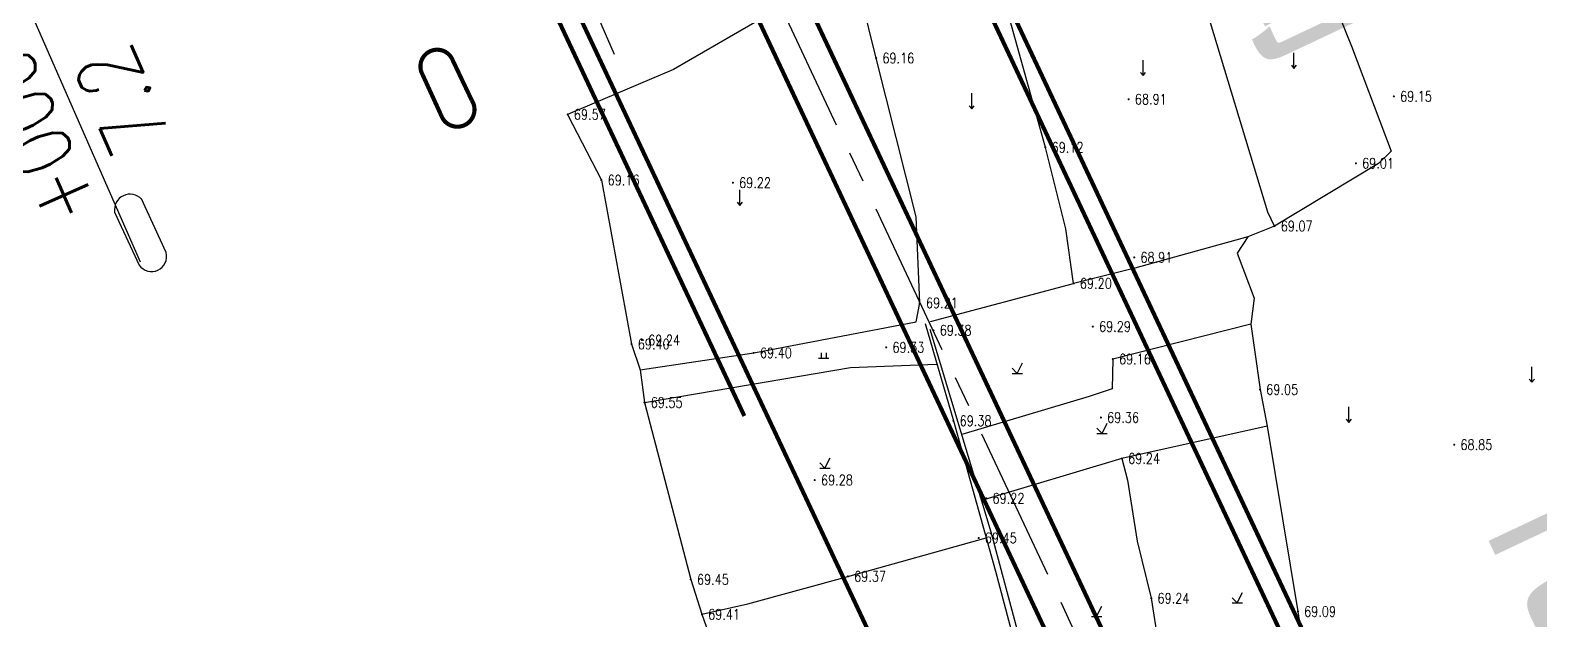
# Model space of a CAD drawing. Extents: x 10519 to 17598, y -625 to 2857.
# Drawn here: x 13108.5 to 13254.3, y 2058.4 to 2115.3 of the extents above; entities that cross this region are included whole.
import ezdxf
from ezdxf.enums import TextEntityAlignment as Align

# ---------------------------------------------------------------- set-up
doc = ezdxf.new("R2010")
doc.units = 0
doc.header["$MEASUREMENT"] = 0
doc.linetypes.add('CENTER', pattern=[2, 1.25, -0.25, 0.25, -0.25])
doc.linetypes.add('CENTERX2', pattern=[4, 2.5, -0.5, 0.5, -0.5])
doc.layers.get('0').update_dxf_attribs({"linetype": 'CONTINUOUS'})
for name, color, linetype in [('00000衢化东路中线', 1, 'CENTER'), ('00000道路边线', 2, 'CONTINUOUS'), ('0000原地形', 252, 'CONTINUOUS'), ('0000铁路', 105, 'CONTINUOUS'), ('000道路名称', 6, 'CONTINUOUS'), ('GCD', 224, 'CONTINUOUS')]:
    doc.layers.add(name, color=color, linetype=linetype)
doc.styles.add('HZ', font='txt8.shx', dxfattribs={"width": 0.8, "bigfont": 'hz.shx'})
doc.styles.get("Standard").update_dxf_attribs({"font": 'txt8.shx', "width": 0.8, "bigfont": 'hz.shx'})
doc.linetypes.add('10421', pattern='A,2,[150,AAA.SHX,S=1,R=0,X=0,Y=1],1e-11', length=2)

# ---------------------------------------------------------------- blocks, each defined once
blk = doc.blocks.new('GC200')
at = {"linetype": 'Continuous', "const_width": 0.2, "flags": 128}
blk.add_lwpolyline([(-0.1, 0, 1), (0.1, 0, 1)], format="xyb", close=True, dxfattribs=at)

msp = doc.modelspace()

# ---------------------------------------------------------------- linework, layer by layer
at = {"layer": '00000衢化东路中线', "color": 6, "linetype": 'CENTERX2', "ltscale": 6}
msp.add_line((13159.57, 2163.23), (13293.33, 1878.52), dxfattribs=at)
at = {"layer": '00000道路边线', "const_width": 0.4}
for points in [[(13154.59, 2358.11), (13269.29, 2372.28), (13149.25, 2357.45, 0.40253), (13131.77, 2335.95, 0.089321), (13175.86, 2170.88), (13298.54, 1909.76, 0.45748), (13320.39, 1903.63), (13327.02, 1893.62), (13322.37, 1890.55, 0.381993), (13317.3, 1871.2), (13408.08, 1693.99, 0.447185), (13429.7, 1688.32)], [(13205.43, 2023.29), (13143.28, 2155.58, -0.087895), (13096.14, 2330.04, 0.424324), (13073.77, 2348.12), (12789.71, 2313.03)], [(13133.11, 2344.97, 0.093989), (13177.67, 2171.73), (13303.53, 1903.83)], [(13093.46, 2338.41, 0.092049), (13141.47, 2154.73), (13177.48, 2078.06)], [(13157.31, 2162.17, -0.087895), (13111.58, 2331.41, -1), (13116.56, 2331.86, 0.087895), (13161.83, 2164.29), (13284.51, 1903.16, -1), (13279.98, 1901.04), (13157.31, 2162.17)], [(13151.14, 2108.58), (13149.31, 2112.43, 1.075361), (13146.4, 2111.04), (13148.2, 2107.1, 1.120759), (13151.14, 2108.58)]]:
    msp.add_lwpolyline(points, format="xyb", dxfattribs=at)
at = {"layer": '00000道路边线'}
msp.add_lwpolyline([(13432.77, 1692.74, 0.4, 0.4, 0), (13428.6, 1689.98, 0.4, 0.4, -0.447185), (13409.86, 1694.9, 0.4, 0.4, 0), (13319.08, 1872.11, 0.4, 0.4, -0.381993), (13323.48, 1888.88, 0.4, 0.4, 0), (13329.79, 1893.05, 0.4, 0.4, 0), (13320.87, 1906.53, 0.4, 0.4, -0.50504), (13300.35, 1910.61, 0.4, 0.4, 0), (13177.67, 2171.73, 0.4, 0.4, -0.089321), (13133.76, 2336.11, 0.4, 0.4, -0.40253), (13149.49, 2355.46, 0.4, 0.4, 0), (13154.84, 2356.12, 0, 0, 0)], format="xyseb", dxfattribs=at)
at = {"layer": '0000原地形', "linetype": 'Continuous'}
for p, q in [((13231.37, 2125.68, 69.08), (13236.13, 2113.81, 69.08)), ((13228.06, 2097.77, 69.07), (13220.25, 2123.55, 69.07)), ((13190.21, 2112.65, 69.36), (13188.42, 2119.89, 69.36)), ((13206.56, 2104.02, 69.24), (13202.58, 2118.39, 69.24)), ((13236.13, 2113.81, 69.08), (13239.95, 2103.64, 69.08)), ((13194.07, 2097.31, 69.36), (13190.21, 2112.65, 69.36)), ((13170.63, 2111.56, 69.36), (13160.41, 2107.2, 69.36)), ((13160.41, 2107.2, 69.36), (13163.67, 2100.86, 69.36)), ((13208.54, 2096.15, 69.24), (13206.56, 2104.02, 69.24)), ((13239.95, 2103.64, 69.08), (13238.74, 2102.46, 69.08)), ((13238.74, 2102.46, 69.08), (13228.69, 2096.41, 69.08)), ((13163.67, 2100.86, 69.36), (13166.58, 2085.01, 69.36)), ((13194.42, 2088.98, 69.36), (13194.07, 2097.31, 69.36)), ((13228.69, 2096.41, 69.07), (13228.06, 2097.77, 69.07)), ((13209.29, 2090.87, 69.24), (13208.54, 2096.15, 69.24)), ((13228.69, 2096.41, 69.08), (13226.11, 2095.37, 69.08)), ((13226.11, 2095.37, 69.08), (13215.21, 2092.34, 69.08)), ((13226.11, 2095.37, 69.08), (13225.07, 2093.8, 69.08)), ((13225.07, 2093.8, 69.08), (13226.74, 2089.46, 69.08)), ((13215.21, 2092.34, 69.08), (13209.29, 2090.87, 69.08)), ((13195.45, 2087.2, 69.24), (13209.29, 2090.87, 69.24)), ((13194.09, 2087.17, 69.36), (13194.42, 2088.98, 69.36)), ((13226.74, 2089.46, 69.08), (13226.39, 2086.92, 69.08)), ((13178.38, 2084.16, 69.36), (13194.09, 2087.17, 69.36)), ((13194.93, 2086.99, 69.37), (13197.67, 2077.59, 69.37)), ((13226.39, 2086.92, 69.08), (13213.07, 2083.56, 69.08)), ((13226.39, 2086.92, 69.08), (13227.29, 2080.61, 69.08)), ((13201.31, 2066.83), (13195.43, 2086.43)), ((13166.58, 2085.01, 69.36), (13167.4, 2082.53, 69.36)), ((13167.4, 2082.53, 69.36), (13178.38, 2084.16, 69.36)), ((13167.4, 2082.53, 69.36), (13167.83, 2079.36, 69.36)), ((13167.83, 2079.36, 69.36), (13187.72, 2082.73, 69.36)), ((13187.72, 2082.73, 69.36), (13193.5, 2082.98, 69.36)), ((13193.5, 2082.98, 69.36), (13196.08, 2083.06, 69.36)), ((13213.07, 2083.56, 69.08), (13213.01, 2080.67, 69.08)), ((13210.79, 2079.95, 69.08), (13198.48, 2076.26, 69.08)), ((13213.01, 2080.67, 69.08), (13210.79, 2079.95, 69.08)), ((13227.29, 2080.61, 69.08), (13227.99, 2077.09, 69.08)), ((13167.83, 2079.36, 69.36), (13172.3, 2062.26, 69.36)), ((13197.67, 2077.59, 69.37), (13201.73, 2063.05, 69.37)), ((13227.99, 2077.09, 69.08), (13213.95, 2073.95, 69.08)), ((13227.99, 2077.09, 69.08), (13230.95, 2059.16, 69.08)), ((13213.95, 2073.95, 69.08), (13200.39, 2069.89, 69.08)), ((13213.95, 2073.95, 69.08), (13214.48, 2071.86, 69.08)), ((13214.48, 2071.86, 69.08), (13215.41, 2065.95, 69.08)), ((13204.98, 2053.24), (13201.31, 2066.83)), ((13187.48, 2062.55, 69.36), (13200.83, 2066.27, 69.36)), ((13215.41, 2065.95, 69.08), (13216.79, 2060.44, 69.08)), ((13172.3, 2062.26, 69.36), (13173.38, 2058.89, 69.36)), ((13177.83, 2059.92, 69.36), (13187.48, 2062.55, 69.36)), ((13201.73, 2063.05, 69.37), (13205.6, 2048.58, 69.37)), ((13173.38, 2058.89, 69.36), (13177.83, 2059.92, 69.36)), ((13216.79, 2060.44, 69.08), (13217.45, 2056.14, 69.08)), ((13230.95, 2059.16, 69.08), (13232.2, 2050.76, 69.08)), ((13173.38, 2058.89, 69.36), (13177.56, 2046.98, 69.36))]:
    msp.add_line(p, q, dxfattribs=at)
at = {"layer": '0000原地形', "linetype": '10421'}
msp.add_line((13179.33, 2116.56, 69.69), (13170.63, 2111.56, 69.69), dxfattribs=at)
at = {"layer": '0000原地形'}
for p, q in [((13230.57, 2111.65), (13230.57, 2113.15)), ((13215.99, 2110.95), (13215.99, 2112.45)), ((13230.32, 2111.95), (13230.57, 2111.65)), ((13230.57, 2111.65), (13230.82, 2111.95)), ((13215.74, 2111.25), (13215.99, 2110.95)), ((13215.99, 2110.95), (13216.24, 2111.25)), ((13199.44, 2107.75), (13199.44, 2109.25)), ((13199.19, 2108.05), (13199.44, 2107.75)), ((13199.44, 2107.75), (13199.69, 2108.05)), ((13176.79, 2098.71), (13177.04, 2098.41)), ((13177.04, 2098.41), (13177.04, 2099.91)), ((13177.04, 2098.41), (13177.29, 2098.71)), ((13184.89, 2084.16), (13184.89, 2083.66)), ((13185.39, 2084.16), (13185.39, 2083.66)), ((13184.64, 2083.66), (13185.64, 2083.66)), ((13203.34, 2082.68), (13203.84, 2082.18)), ((13203.84, 2082.18), (13204.34, 2083.18)), ((13253.55, 2081.32), (13253.55, 2082.82)), ((13203.34, 2082.18), (13204.34, 2082.18)), ((13253.3, 2081.62), (13253.55, 2081.32)), ((13253.55, 2081.32), (13253.8, 2081.62)), ((13235.87, 2077.44), (13235.87, 2078.94)), ((13211.54, 2076.88), (13212.04, 2076.38)), ((13212.04, 2076.38), (13212.54, 2077.38)), ((13235.62, 2077.74), (13235.87, 2077.44)), ((13235.87, 2077.44), (13236.12, 2077.74)), ((13211.54, 2076.38), (13212.54, 2076.38)), ((13185.26, 2073.03), (13185.76, 2074.03)), ((13184.76, 2073.53), (13185.26, 2073.03)), ((13184.76, 2073.03), (13185.76, 2073.03)), ((13225.1, 2060), (13225.6, 2061)), ((13211, 2059.17), (13211.5, 2058.67)), ((13211.5, 2058.67), (13212, 2059.67)), ((13224.6, 2060.5), (13225.1, 2060)), ((13224.6, 2060), (13225.6, 2060)), ((13211, 2058.67), (13212, 2058.67))]:
    msp.add_line(p, q, dxfattribs=at)
at = {"layer": '0000原地形', "color": 136, "linetype": 'Continuous'}
for p, q in [((13151.14, 2108.58), (13149.31, 2112.43)), ((13146.4, 2111.04), (13148.2, 2107.1)), ((13121.62, 2093.85), (13119.25, 2099.03)), ((13116.64, 2097.77), (13119.03, 2092.64))]:
    msp.add_line(p, q, dxfattribs=at)
for centre, radius, start, end in [((13147.8, 2111.84), 1.61, 21.3225, 209.641), ((13149.76, 2107.67), 1.66, 200.2026, 33.2385), ((13118.15, 2097.98), 1.52, 43.4713, 188.033), ((13120.22, 2093.47), 1.45, 214.6696, 15.3545)]:
    msp.add_arc(centre, radius, start, end, dxfattribs=at)
at = {"layer": '0000铁路'}
for p, q in [((13152.87, 2140.52, -145.26), (13164.91, 2113.04, -145.26)), ((13107.07, 2120.45, -145.26), (13119.12, 2092.97, -145.26))]:
    msp.add_line(p, q, dxfattribs=at)

# ---------------------------------------------------------------- block references
at = {"layer": 'GCD', "linetype": 'Continuous'}
ref = msp.add_blockref('GC200', (13190.21, 2112.65, 69.16), dxfattribs=dict(at, xscale=0.5, yscale=0.5, zscale=0.5))
ref.add_attrib('height', '69.16', dxfattribs={"linetype": 'Continuous', "height": 1, "style": 'HZ', "width": 0.8}).set_placement((13190.81, 2112.65, 69.16), align=Align.MIDDLE_LEFT)
ref = msp.add_blockref('GC200', (13214.6, 2108.67), dxfattribs=dict(at, xscale=0.5, yscale=0.5, zscale=0.5))
ref.add_attrib('height', '68.91', dxfattribs={"linetype": 'Continuous', "height": 1, "style": 'HZ', "width": 0.8}).set_placement((13215.2, 2108.67), align=Align.MIDDLE_LEFT)
ref = msp.add_blockref('GC200', (13240.22, 2108.95, 69.15), dxfattribs=dict(at, xscale=0.5, yscale=0.5, zscale=0.5))
ref.add_attrib('height', '69.15', dxfattribs={"linetype": 'Continuous', "height": 1, "style": 'HZ', "width": 0.8}).set_placement((13240.82, 2108.95, 69.15), align=Align.MIDDLE_LEFT)
ref = msp.add_blockref('GC200', (13160.41, 2107.2, 69.57), dxfattribs=dict(at, xscale=0.5, yscale=0.5, zscale=0.5))
ref.add_attrib('height', '69.57', dxfattribs={"linetype": 'Continuous', "height": 1, "style": 'HZ', "width": 0.8}).set_placement((13161.01, 2107.2, 69.57), align=Align.MIDDLE_LEFT)
ref = msp.add_blockref('GC200', (13206.56, 2104.02, 69.12), dxfattribs=dict(at, xscale=0.5, yscale=0.5, zscale=0.5))
ref.add_attrib('height', '69.12', dxfattribs={"linetype": 'Continuous', "height": 1, "style": 'HZ', "width": 0.8}).set_placement((13207.16, 2104.02, 69.12), align=Align.MIDDLE_LEFT)
ref = msp.add_blockref('GC200', (13236.55, 2102.48, 69.01), dxfattribs=dict(at, xscale=0.5, yscale=0.5, zscale=0.5))
ref.add_attrib('height', '69.01', dxfattribs={"linetype": 'Continuous', "height": 1, "style": 'HZ', "width": 0.8}).set_placement((13237.15, 2102.48, 69.01), align=Align.MIDDLE_LEFT)
ref = msp.add_blockref('GC200', (13163.67, 2100.86, 69.16), dxfattribs=dict(at, xscale=0.5, yscale=0.5, zscale=0.5))
ref.add_attrib('height', '69.16', dxfattribs={"linetype": 'Continuous', "height": 1, "style": 'HZ', "width": 0.8}).set_placement((13164.27, 2100.86, 69.16), align=Align.MIDDLE_LEFT)
ref = msp.add_blockref('GC200', (13176.37, 2100.6, 69.22), dxfattribs=dict(at, xscale=0.5, yscale=0.5, zscale=0.5))
ref.add_attrib('height', '69.22', dxfattribs={"linetype": 'Continuous', "height": 1, "style": 'HZ', "width": 0.8}).set_placement((13176.97, 2100.6, 69.22), align=Align.MIDDLE_LEFT)
ref = msp.add_blockref('GC200', (13228.69, 2096.41, 69.07), dxfattribs=dict(at, xscale=0.5, yscale=0.5, zscale=0.5))
ref.add_attrib('height', '69.07', dxfattribs={"linetype": 'Continuous', "height": 1, "style": 'HZ', "width": 0.8}).set_placement((13229.29, 2096.41, 69.07), align=Align.MIDDLE_LEFT)
ref = msp.add_blockref('GC200', (13215.14, 2093.38, 68.91), dxfattribs=dict(at, xscale=0.5, yscale=0.5, zscale=0.5))
ref.add_attrib('height', '68.91', dxfattribs={"linetype": 'Continuous', "height": 1, "style": 'HZ', "width": 0.8}).set_placement((13215.74, 2093.38, 68.91), align=Align.MIDDLE_LEFT)
ref = msp.add_blockref('GC200', (13209.29, 2090.87, 69.2), dxfattribs=dict(at, xscale=0.5, yscale=0.5, zscale=0.5))
ref.add_attrib('height', '69.20', dxfattribs={"linetype": 'Continuous', "height": 1, "style": 'HZ', "width": 0.8}).set_placement((13209.89, 2090.87, 69.2), align=Align.MIDDLE_LEFT)
ref = msp.add_blockref('GC200', (13194.42, 2088.98, 69.21), dxfattribs=dict(at, xscale=0.5, yscale=0.5, zscale=0.5))
ref.add_attrib('height', '69.21', dxfattribs={"linetype": 'Continuous', "height": 1, "style": 'HZ', "width": 0.8}).set_placement((13195.02, 2088.98, 69.21), align=Align.MIDDLE_LEFT)
ref = msp.add_blockref('GC200', (13195.75, 2086.34, 69.38), dxfattribs=dict(at, xscale=0.5, yscale=0.5, zscale=0.5))
ref.add_attrib('height', '69.38', dxfattribs={"linetype": 'Continuous', "height": 1, "style": 'HZ', "width": 0.8}).set_placement((13196.35, 2086.34, 69.38), align=Align.MIDDLE_LEFT)
ref = msp.add_blockref('GC200', (13211.14, 2086.7), dxfattribs=dict(at, xscale=0.5, yscale=0.5, zscale=0.5))
ref.add_attrib('height', '69.29', dxfattribs={"linetype": 'Continuous', "height": 1, "style": 'HZ', "width": 0.8}).set_placement((13211.74, 2086.7), align=Align.MIDDLE_LEFT)
ref = msp.add_blockref('GC200', (13166.58, 2085.01, 69.4), dxfattribs=dict(at, xscale=0.5, yscale=0.5, zscale=0.5))
ref.add_attrib('height', '69.40', dxfattribs={"linetype": 'Continuous', "height": 1, "style": 'HZ', "width": 0.8}).set_placement((13167.18, 2085.01, 69.4), align=Align.MIDDLE_LEFT)
ref = msp.add_blockref('GC200', (13167.59, 2085.39, 69.24), dxfattribs=dict(at, xscale=0.5, yscale=0.5, zscale=0.5))
ref.add_attrib('height', '69.24', dxfattribs={"linetype": 'Continuous', "height": 1, "style": 'HZ', "width": 0.8}).set_placement((13168.19, 2085.39, 69.24), align=Align.MIDDLE_LEFT)
ref = msp.add_blockref('GC200', (13178.38, 2084.16, 69.4), dxfattribs=dict(at, xscale=0.5, yscale=0.5, zscale=0.5))
ref.add_attrib('height', '69.40', dxfattribs={"linetype": 'Continuous', "height": 1, "style": 'HZ', "width": 0.8}).set_placement((13178.98, 2084.16, 69.4), align=Align.MIDDLE_LEFT)
ref = msp.add_blockref('GC200', (13191.18, 2084.69, 69.33), dxfattribs=dict(at, xscale=0.5, yscale=0.5, zscale=0.5))
ref.add_attrib('height', '69.33', dxfattribs={"linetype": 'Continuous', "height": 1, "style": 'HZ', "width": 0.8}).set_placement((13191.78, 2084.69, 69.33), align=Align.MIDDLE_LEFT)
ref = msp.add_blockref('GC200', (13213.07, 2083.56, 69.16), dxfattribs=dict(at, xscale=0.5, yscale=0.5, zscale=0.5))
ref.add_attrib('height', '69.16', dxfattribs={"linetype": 'Continuous', "height": 1, "style": 'HZ', "width": 0.8}).set_placement((13213.67, 2083.56, 69.16), align=Align.MIDDLE_LEFT)
ref = msp.add_blockref('GC200', (13227.29, 2080.61, 69.05), dxfattribs=dict(at, xscale=0.5, yscale=0.5, zscale=0.5))
ref.add_attrib('height', '69.05', dxfattribs={"linetype": 'Continuous', "height": 1, "style": 'HZ', "width": 0.8}).set_placement((13227.89, 2080.61, 69.05), align=Align.MIDDLE_LEFT)
ref = msp.add_blockref('GC200', (13167.83, 2079.36, 69.55), dxfattribs=dict(at, xscale=0.5, yscale=0.5, zscale=0.5))
ref.add_attrib('height', '69.55', dxfattribs={"linetype": 'Continuous', "height": 1, "style": 'HZ', "width": 0.8}).set_placement((13168.43, 2079.36, 69.55), align=Align.MIDDLE_LEFT)
ref = msp.add_blockref('GC200', (13197.67, 2077.59, 69.38), dxfattribs=dict(at, xscale=0.5, yscale=0.5, zscale=0.5))
ref.add_attrib('height', '69.38', dxfattribs={"linetype": 'Continuous', "height": 1, "style": 'HZ', "width": 0.8}).set_placement((13198.27, 2077.59, 69.38), align=Align.MIDDLE_LEFT)
ref = msp.add_blockref('GC200', (13211.92, 2077.91), dxfattribs=dict(at, xscale=0.5, yscale=0.5, zscale=0.5))
ref.add_attrib('height', '69.36', dxfattribs={"linetype": 'Continuous', "height": 1, "style": 'HZ', "width": 0.8}).set_placement((13212.52, 2077.91), align=Align.MIDDLE_LEFT)
ref = msp.add_blockref('GC200', (13246.05, 2075.28, 68.85), dxfattribs=dict(at, xscale=0.5, yscale=0.5, zscale=0.5))
ref.add_attrib('height', '68.85', dxfattribs={"linetype": 'Continuous', "height": 1, "style": 'HZ', "width": 0.8}).set_placement((13246.65, 2075.28, 68.85), align=Align.MIDDLE_LEFT)
ref = msp.add_blockref('GC200', (13213.95, 2073.95, 69.24), dxfattribs=dict(at, xscale=0.5, yscale=0.5, zscale=0.5))
ref.add_attrib('height', '69.24', dxfattribs={"linetype": 'Continuous', "height": 1, "style": 'HZ', "width": 0.8}).set_placement((13214.55, 2073.95, 69.24), align=Align.MIDDLE_LEFT)
ref = msp.add_blockref('GC200', (13184.28, 2071.86), dxfattribs=dict(at, xscale=0.5, yscale=0.5, zscale=0.5))
ref.add_attrib('height', '69.28', dxfattribs={"linetype": 'Continuous', "height": 1, "style": 'HZ', "width": 0.8}).set_placement((13184.88, 2071.86), align=Align.MIDDLE_LEFT)
ref = msp.add_blockref('GC200', (13200.85, 2070.1, 69.22), dxfattribs=dict(at, xscale=0.5, yscale=0.5, zscale=0.5))
ref.add_attrib('height', '69.22', dxfattribs={"linetype": 'Continuous', "height": 1, "style": 'HZ', "width": 0.8}).set_placement((13201.45, 2070.1, 69.22), align=Align.MIDDLE_LEFT)
ref = msp.add_blockref('GC200', (13200.11, 2066.27, 69.44), dxfattribs=dict(at, xscale=0.5, yscale=0.5, zscale=0.5))
ref.add_attrib('height', '69.45', dxfattribs={"linetype": 'Continuous', "height": 1, "style": 'HZ', "width": 0.8}).set_placement((13200.71, 2066.27, 69.44), align=Align.MIDDLE_LEFT)
ref = msp.add_blockref('GC200', (13172.3, 2062.26, 69.45), dxfattribs=dict(at, xscale=0.5, yscale=0.5, zscale=0.5))
ref.add_attrib('height', '69.45', dxfattribs={"linetype": 'Continuous', "height": 1, "style": 'HZ', "width": 0.8}).set_placement((13172.9, 2062.26, 69.45), align=Align.MIDDLE_LEFT)
ref = msp.add_blockref('GC200', (13187.48, 2062.55, 69.37), dxfattribs=dict(at, xscale=0.5, yscale=0.5, zscale=0.5))
ref.add_attrib('height', '69.37', dxfattribs={"linetype": 'Continuous', "height": 1, "style": 'HZ', "width": 0.8}).set_placement((13188.08, 2062.55, 69.37), align=Align.MIDDLE_LEFT)
ref = msp.add_blockref('GC200', (13216.79, 2060.44, 69.24), dxfattribs=dict(at, xscale=0.5, yscale=0.5, zscale=0.5))
ref.add_attrib('height', '69.24', dxfattribs={"linetype": 'Continuous', "height": 1, "style": 'HZ', "width": 0.8}).set_placement((13217.39, 2060.44, 69.24), align=Align.MIDDLE_LEFT)
ref = msp.add_blockref('GC200', (13173.38, 2058.89, 69.41), dxfattribs=dict(at, xscale=0.5, yscale=0.5, zscale=0.5))
ref.add_attrib('height', '69.41', dxfattribs={"linetype": 'Continuous', "height": 1, "style": 'HZ', "width": 0.8}).set_placement((13173.98, 2058.89, 69.41), align=Align.MIDDLE_LEFT)
ref = msp.add_blockref('GC200', (13230.95, 2059.16, 69.09), dxfattribs=dict(at, xscale=0.5, yscale=0.5, zscale=0.5))
ref.add_attrib('height', '69.09', dxfattribs={"linetype": 'Continuous', "height": 1, "style": 'HZ', "width": 0.8}).set_placement((13231.55, 2059.16, 69.09), align=Align.MIDDLE_LEFT)

# ---------------------------------------------------------------- texts
at = {"layer": '0000铁路', "width": 0.8}
for s, p in [('7.2', (13120.06, 2109.76, -145.26)), ('+000', (13111.63, 2106.07, -145.26))]:
    msp.add_text(s, height=6, rotation=113.6677, dxfattribs=at).set_placement(p, align=Align.CENTER)
at = {"layer": '000道路名称', "color": 0, "width": 0.8}
msp.add_text('衢   化   东   路', height=25, rotation=295.2648, dxfattribs=at).set_placement((13220.5, 2127.17))

doc.saveas('drawing.dxf')
